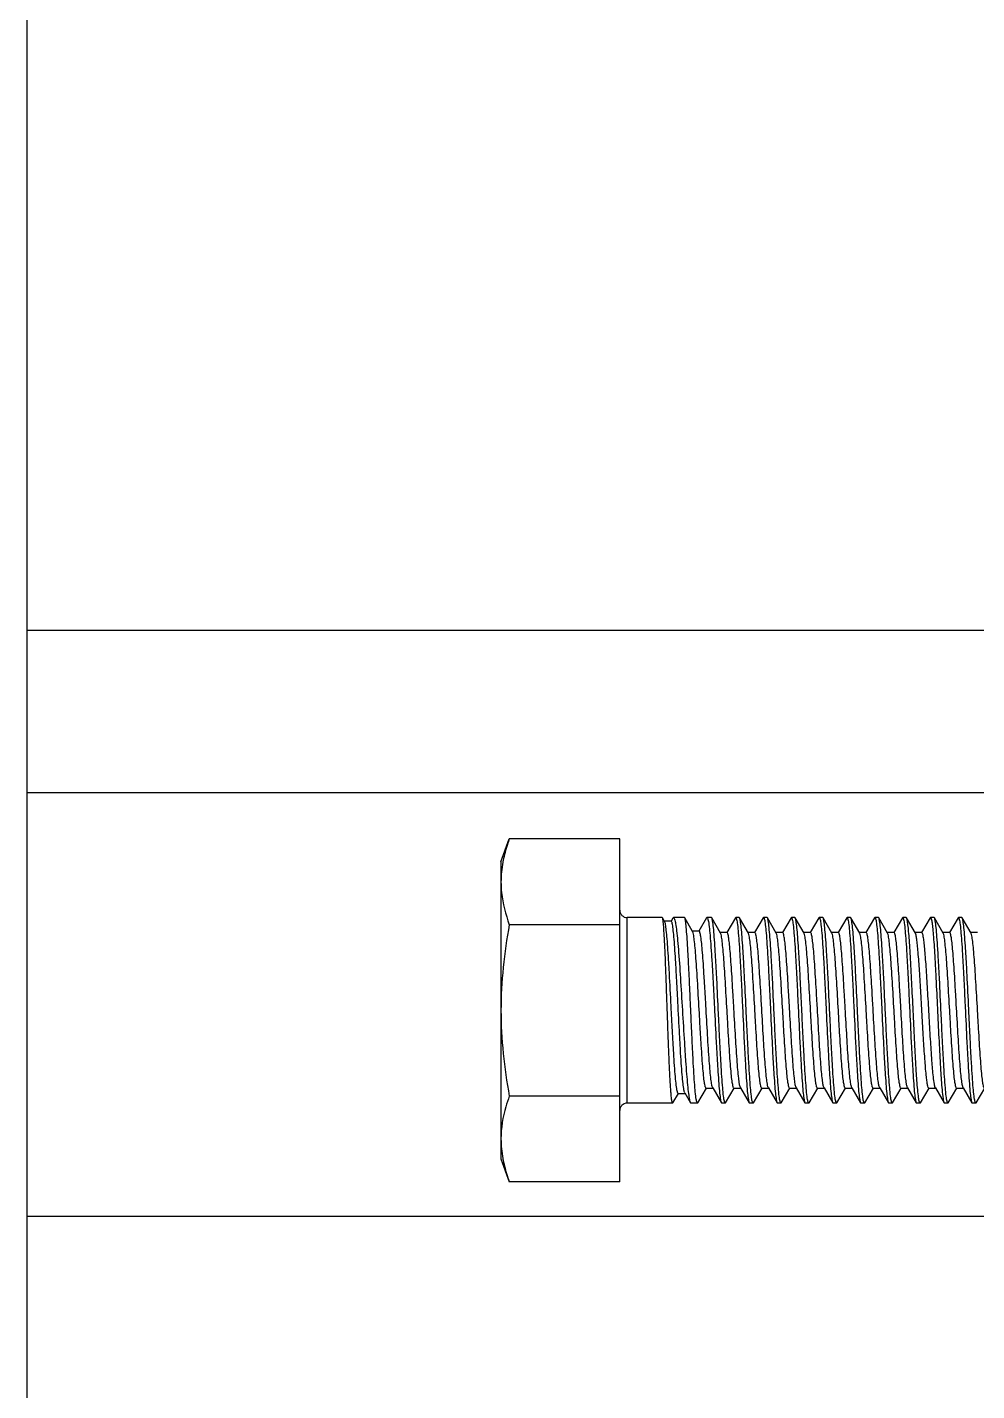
# Model space of a CAD drawing. Header units: millimetres. Extents: x -633009578 to 5705885, y -633235091 to 2571734.
# Drawn here: x 2452258 to 2452761, y 1996792 to 1997514 of the extents above; entities that cross this region are included whole.
import ezdxf

# ---------------------------------------------------------------- set-up
doc = ezdxf.new("R2010")
doc.units = ezdxf.units.MM
doc.header["$LTSCALE"] = 1000
doc.header["$MEASUREMENT"] = 0
doc.layers.get('0').update_dxf_attribs({"color": 9})
doc.layers.add('E-WIRE-系统', color=3, linetype='Continuous')

# ---------------------------------------------------------------- blocks, each defined once
blk = doc.blocks.new('G$CF4FACE3C')
at = {"layer": 'E-WIRE-系统'}
for p, q in [((-11634.36, -639.67), (-11634.36, 1593.9)), ((-11634.36, 651.94), (-10842.54, 651.94)), ((-11634.36, 574.15), (-11162.37, 574.15)), ((-11407.44, 540.83), (-11403.44, 551.83)), ((-11350.55, 551.83), (-11403.44, 551.83)), ((-11350.55, 387.6), (-11350.55, 551.83)), ((-11407.44, 540.83), (-11407.44, 398.6)), ((-11350.55, 510.77), (-11403.44, 510.77)), ((-11330.15, 514.16), (-11346.99, 514.16)), ((-11330.15, 514.16), (-11346.99, 514.16)), ((-11346.99, 425.27), (-11346.99, 514.16)), ((-11330.07, 514.09), (-11330.15, 514.16)), ((-11329.03, 512.3), (-11330.07, 514.09)), ((-11325.88, 512.45), (-11329.12, 512.45)), ((-11325.13, 513.9), (-11325.94, 512.49)), ((-11325.13, 513.9), (-11324.82, 514.16)), ((-11319.57, 514.16), (-11324.82, 514.16)), ((-11319.57, 514.16), (-11324.82, 514.16)), ((-11319.43, 514.04), (-11319.57, 514.16)), ((-11315.64, 507.52), (-11319.43, 514.04)), ((-11308.97, 513.98), (-11312.61, 507.7)), ((-11308.97, 513.98), (-11308.75, 514.16)), ((-11306.66, 514.16), (-11308.75, 514.16)), ((-11306.66, 514.16), (-11308.75, 514.16)), ((-11308.75, 514.16), (-11308.73, 514.16)), ((-11306.48, 514.01), (-11306.66, 514.16)), ((-11302.28, 506.78), (-11306.48, 514.01)), ((-11295.17, 514.01), (-11299.26, 506.96)), ((-11295.17, 514.01), (-11294.99, 514.16)), ((-11293.32, 514.16), (-11294.99, 514.16)), ((-11293.32, 514.16), (-11294.99, 514.16)), ((-11294.99, 514.16), (-11294.97, 514.16)), ((-11293.15, 514.01), (-11293.32, 514.16)), ((-11288.94, 506.78), (-11293.15, 514.01)), ((-11281.84, 514.01), (-11285.92, 506.96)), ((-11281.84, 514.01), (-11281.66, 514.16)), ((-11279.99, 514.16), (-11281.66, 514.16)), ((-11279.99, 514.16), (-11281.66, 514.16)), ((-11281.66, 514.16), (-11281.64, 514.16)), ((-11279.82, 514.01), (-11279.99, 514.16)), ((-11275.61, 506.78), (-11279.82, 514.01)), ((-11268.5, 514.01), (-11272.59, 506.96)), ((-11268.5, 514.01), (-11268.33, 514.16)), ((-11266.66, 514.16), (-11268.33, 514.16)), ((-11266.66, 514.16), (-11268.33, 514.16)), ((-11268.33, 514.16), (-11268.3, 514.16)), ((-11266.48, 514.01), (-11266.66, 514.16)), ((-11262.28, 506.78), (-11266.48, 514.01)), ((-11255.17, 514.01), (-11259.25, 506.96)), ((-11255.17, 514.01), (-11254.99, 514.16)), ((-11253.32, 514.16), (-11254.99, 514.16)), ((-11253.32, 514.16), (-11254.99, 514.16)), ((-11254.99, 514.16), (-11254.97, 514.16)), ((-11253.15, 514.01), (-11253.32, 514.16)), ((-11248.94, 506.78), (-11253.15, 514.01)), ((-11241.84, 514.01), (-11245.92, 506.96)), ((-11241.84, 514.01), (-11241.66, 514.16)), ((-11239.99, 514.16), (-11241.66, 514.16)), ((-11239.99, 514.16), (-11241.66, 514.16)), ((-11241.66, 514.16), (-11241.64, 514.16)), ((-11239.82, 514.01), (-11239.99, 514.16)), ((-11235.61, 506.78), (-11239.82, 514.01)), ((-11228.5, 514.01), (-11232.59, 506.96)), ((-11228.5, 514.01), (-11228.33, 514.16)), ((-11226.66, 514.16), (-11228.33, 514.16)), ((-11226.66, 514.16), (-11228.33, 514.16)), ((-11228.33, 514.16), (-11228.3, 514.16)), ((-11226.48, 514.01), (-11226.66, 514.16)), ((-11222.28, 506.78), (-11226.48, 514.01)), ((-11215.17, 514.01), (-11219.25, 506.96)), ((-11215.17, 514.01), (-11214.99, 514.16)), ((-11213.32, 514.16), (-11214.99, 514.16)), ((-11213.32, 514.16), (-11214.99, 514.16)), ((-11214.99, 514.16), (-11214.97, 514.16)), ((-11213.15, 514.01), (-11213.32, 514.16)), ((-11208.94, 506.78), (-11213.15, 514.01)), ((-11201.83, 514.01), (-11205.92, 506.96)), ((-11201.83, 514.01), (-11201.66, 514.16)), ((-11199.99, 514.16), (-11201.66, 514.16)), ((-11199.99, 514.16), (-11201.66, 514.16)), ((-11201.66, 514.16), (-11201.63, 514.16)), ((-11199.81, 514.01), (-11199.99, 514.16)), ((-11195.61, 506.78), (-11199.81, 514.01)), ((-11188.5, 514.01), (-11192.59, 506.96)), ((-11188.5, 514.01), (-11188.33, 514.16)), ((-11186.66, 514.16), (-11188.33, 514.16)), ((-11186.66, 514.16), (-11188.33, 514.16)), ((-11188.33, 514.16), (-11188.3, 514.16)), ((-11186.48, 514.01), (-11186.66, 514.16)), ((-11182.27, 506.78), (-11186.48, 514.01)), ((-11312.51, 507.7), (-11315.74, 507.7)), ((-11299.15, 506.96), (-11302.38, 506.96)), ((-11285.82, 506.96), (-11289.05, 506.96)), ((-11272.48, 506.96), (-11275.71, 506.96)), ((-11259.15, 506.96), (-11262.38, 506.96)), ((-11245.82, 506.96), (-11249.05, 506.96)), ((-11232.48, 506.96), (-11235.71, 506.96)), ((-11219.15, 506.96), (-11222.38, 506.96)), ((-11205.82, 506.96), (-11209.05, 506.96)), ((-11192.48, 506.96), (-11195.71, 506.96)), ((-11179.15, 506.96), (-11182.38, 506.96)), ((-11313.14, 425.42), (-11309.05, 432.45)), ((-11309.16, 432.45), (-11305.93, 432.45)), ((-11306.03, 432.63), (-11301.86, 425.43)), ((-11299.82, 425.42), (-11295.71, 432.47)), ((-11295.82, 432.47), (-11292.59, 432.47)), ((-11292.69, 432.65), (-11292.77, 432.82)), ((-11292.69, 432.65), (-11288.5, 425.42)), ((-11286.48, 425.42), (-11282.38, 432.47)), ((-11282.48, 432.47), (-11279.26, 432.47)), ((-11279.36, 432.65), (-11279.44, 432.83)), ((-11279.36, 432.65), (-11275.17, 425.42)), ((-11273.15, 425.42), (-11269.05, 432.47)), ((-11269.15, 432.47), (-11265.92, 432.47)), ((-11266.03, 432.65), (-11266.11, 432.84)), ((-11266.03, 432.65), (-11261.84, 425.42)), ((-11259.82, 425.42), (-11255.71, 432.47)), ((-11255.82, 432.47), (-11252.59, 432.47)), ((-11252.69, 432.65), (-11252.78, 432.85)), ((-11252.69, 432.65), (-11248.5, 425.42)), ((-11246.48, 425.42), (-11242.38, 432.47)), ((-11242.48, 432.47), (-11239.25, 432.47)), ((-11239.36, 432.65), (-11239.45, 432.85)), ((-11239.36, 432.65), (-11235.17, 425.42)), ((-11233.15, 425.42), (-11229.05, 432.47)), ((-11229.15, 432.47), (-11225.92, 432.47)), ((-11226.03, 432.65), (-11226.13, 432.86)), ((-11226.03, 432.65), (-11221.83, 425.42)), ((-11219.82, 425.42), (-11215.71, 432.47)), ((-11215.82, 432.47), (-11212.59, 432.47)), ((-11212.69, 432.65), (-11212.8, 432.87)), ((-11212.69, 432.65), (-11208.5, 425.42)), ((-11206.48, 425.42), (-11202.38, 432.47)), ((-11202.48, 432.47), (-11199.25, 432.47)), ((-11199.36, 432.65), (-11195.17, 425.42)), ((-11193.15, 425.42), (-11189.05, 432.47)), ((-11189.15, 432.47), (-11185.92, 432.47)), ((-11186.02, 432.65), (-11186.14, 432.89)), ((-11186.02, 432.65), (-11181.83, 425.42)), ((-11179.81, 425.42), (-11175.71, 432.47)), ((-11350.55, 428.66), (-11403.44, 428.66)), ((-11325.21, 425.27), (-11346.99, 425.27)), ((-11325.21, 425.27), (-11346.99, 425.27)), ((-11325.21, 425.27), (-11325.22, 425.27)), ((-11325.09, 425.37), (-11325.21, 425.27)), ((-11325.09, 425.37), (-11322.45, 429.92)), ((-11322.53, 429.96), (-11319.29, 429.96)), ((-11319.39, 430.13), (-11316.7, 425.49)), ((-11316.7, 425.49), (-11316.44, 425.27)), ((-11313.31, 425.27), (-11316.44, 425.27)), ((-11313.31, 425.27), (-11316.44, 425.27)), ((-11313.31, 425.27), (-11313.34, 425.27)), ((-11313.14, 425.42), (-11313.31, 425.27)), ((-11301.86, 425.43), (-11301.67, 425.27)), ((-11299.99, 425.27), (-11301.67, 425.27)), ((-11299.99, 425.27), (-11301.67, 425.27)), ((-11299.99, 425.27), (-11300.02, 425.27)), ((-11299.82, 425.42), (-11299.99, 425.27)), ((-11288.5, 425.42), (-11288.33, 425.27)), ((-11286.66, 425.27), (-11288.33, 425.27)), ((-11286.66, 425.27), (-11288.33, 425.27)), ((-11286.66, 425.27), (-11286.68, 425.27)), ((-11286.48, 425.42), (-11286.66, 425.27)), ((-11275.17, 425.42), (-11274.99, 425.27)), ((-11273.32, 425.27), (-11274.99, 425.27)), ((-11273.32, 425.27), (-11274.99, 425.27)), ((-11273.32, 425.27), (-11273.35, 425.27)), ((-11273.15, 425.42), (-11273.32, 425.27)), ((-11261.84, 425.42), (-11261.66, 425.27)), ((-11259.99, 425.27), (-11261.66, 425.27)), ((-11259.99, 425.27), (-11261.66, 425.27)), ((-11259.82, 425.42), (-11259.87, 425.34)), ((-11248.5, 425.42), (-11248.33, 425.27)), ((-11246.66, 425.27), (-11248.33, 425.27)), ((-11246.66, 425.27), (-11248.33, 425.27)), ((-11246.66, 425.27), (-11246.68, 425.27)), ((-11246.48, 425.42), (-11246.66, 425.27)), ((-11235.17, 425.42), (-11234.99, 425.27)), ((-11233.32, 425.27), (-11234.99, 425.27)), ((-11233.32, 425.27), (-11234.99, 425.27)), ((-11233.32, 425.27), (-11233.35, 425.27)), ((-11233.15, 425.42), (-11233.32, 425.27)), ((-11221.83, 425.42), (-11221.66, 425.27)), ((-11219.99, 425.27), (-11221.66, 425.27)), ((-11219.99, 425.27), (-11221.66, 425.27)), ((-11219.99, 425.27), (-11220.01, 425.27)), ((-11219.82, 425.42), (-11219.99, 425.27)), ((-11208.5, 425.42), (-11208.33, 425.27)), ((-11206.66, 425.27), (-11208.33, 425.27)), ((-11206.66, 425.27), (-11208.33, 425.27)), ((-11206.48, 425.42), (-11206.66, 425.27)), ((-11195.17, 425.42), (-11194.99, 425.27)), ((-11193.32, 425.27), (-11194.99, 425.27)), ((-11193.32, 425.27), (-11194.99, 425.27)), ((-11193.32, 425.27), (-11193.35, 425.27)), ((-11193.15, 425.42), (-11193.32, 425.27)), ((-11181.83, 425.42), (-11181.66, 425.27)), ((-11179.99, 425.27), (-11181.66, 425.27)), ((-11179.99, 425.27), (-11181.66, 425.27)), ((-11179.99, 425.27), (-11180.01, 425.27)), ((-11179.81, 425.42), (-11179.99, 425.27)), ((-11407.44, 398.6), (-11403.44, 387.6)), ((-11350.55, 387.6), (-11403.44, 387.6)), ((-11634.36, 371.11), (-11149.27, 371.11))]:
    blk.add_line(p, q, dxfattribs=at)
for centre, radius, start, end in [((-11350.06, 530.19), 57.46, 168.6965, 169.47247), ((-11346.99, 517.72), 3.56, 180, 270), ((-11346.99, 421.72), 3.56, 90, 180), ((-11350.06, 409.24), 57.46, 190.52748, 191.3069)]:
    blk.add_arc(centre, radius, start, end, dxfattribs=at)
for points, knots in [([(-11403.44, 551.83), (-11403.75, 550.97), (-11404.93, 547.57), (-11405.88, 544.09), (-11406.41, 541.45)], [0, 0, 0, 0, 0.253106, 1, 1, 1, 1]), ([(-11407.44, 531.3), (-11407.44, 529.58), (-11407.07, 522.58), (-11405.24, 515.73), (-11403.44, 510.77)], [0, 0, 0, 0, 0.246324, 1, 1, 1, 1]), ([(-11325.22, 425.27), (-11325.32, 425.3), (-11325.43, 425.68), (-11325.58, 426.29), (-11325.73, 427.38), (-11325.89, 428.81), (-11326.04, 430.64), (-11326.26, 433.77), (-11326.53, 438.48), (-11326.83, 444.94), (-11327.14, 452.32), (-11327.44, 460.34), (-11327.74, 468.7), (-11328.03, 477.1), (-11328.33, 485.23), (-11328.62, 492.79), (-11328.9, 499.5), (-11329.18, 505.12), (-11329.46, 509.42), (-11329.68, 512.13), (-11329.9, 513.51), (-11329.99, 513.96), (-11330.07, 514.09)], [0, 0, 0, 0, 0.003341, 0.010939, 0.022966, 0.039355, 0.059974, 0.084639, 0.145183, 0.218785, 0.302749, 0.393988, 0.489144, 0.584725, 0.67722, 0.763222, 0.839568, 0.903457, 0.952554, 0.985078, 0.99476, 1, 1, 1, 1]), ([(-11322.53, 429.96), (-11322.62, 429.96), (-11322.82, 430.27), (-11322.98, 430.83), (-11323.19, 431.81), (-11323.48, 433.8), (-11323.84, 437.15), (-11324.23, 442.07), (-11324.63, 448.05), (-11325.03, 454.88), (-11325.43, 462.29), (-11325.97, 472.53), (-11326.48, 482.63), (-11327.02, 492.21), (-11327.41, 498.41), (-11327.8, 503.62), (-11328.15, 507.7), (-11328.56, 510.43), (-11328.79, 511.88), (-11329.03, 512.3)], [0, 0, 0, 0, 0.003453, 0.010902, 0.022763, 0.039014, 0.084102, 0.144511, 0.217944, 0.301623, 0.392412, 0.486951, 0.673489, 0.7588, 0.83473, 0.898664, 0.948459, 0.982524, 1, 1, 1, 1]), ([(-11319.39, 430.13), (-11319.65, 430.57), (-11319.88, 432.11), (-11320.31, 435.01), (-11320.68, 439.3), (-11321.09, 444.73), (-11321.48, 451.14), (-11322.03, 460.9), (-11322.55, 471.07), (-11323.08, 481.29), (-11323.48, 488.57), (-11323.87, 495.21), (-11324.26, 500.97), (-11324.64, 505.67), (-11324.98, 508.84), (-11325.25, 510.71), (-11325.45, 511.64), (-11325.6, 512.16), (-11325.79, 512.45), (-11325.88, 512.45)], [0, 0, 0, 0, 0.018666, 0.054844, 0.107331, 0.174142, 0.252739, 0.34016, 0.528282, 0.622102, 0.711243, 0.792554, 0.863208, 0.920799, 0.96343, 0.978707, 0.989821, 0.996781, 1, 1, 1, 1]), ([(-11324.82, 514.16), (-11324.78, 514.16), (-11324.48, 514.02), (-11324.4, 513.67), (-11324.31, 513.41)], [0, 0, 0, 0, 0.145776, 1, 1, 1, 1]), ([(-11324.31, 513.41), (-11324.07, 512.72), (-11323.72, 510.85), (-11323.25, 507.42), (-11322.79, 502.79), (-11322.11, 494.68), (-11321.33, 482.92), (-11320.43, 467.92), (-11319.67, 455.23), (-11319.04, 445.69), (-11318.58, 439.52), (-11318.13, 434.32), (-11317.7, 430.23), (-11317.25, 427.43), (-11316.96, 425.94), (-11316.7, 425.49)], [0, 0, 0, 0, 0.024851, 0.064429, 0.117626, 0.182805, 0.340627, 0.518099, 0.6929, 0.772338, 0.843044, 0.902787, 0.949703, 0.982372, 1, 1, 1, 1]), ([(-11313.34, 425.27), (-11313.44, 425.3), (-11313.6, 425.66), (-11313.77, 426.29), (-11313.96, 427.36), (-11314.24, 429.5), (-11314.57, 433.1), (-11314.95, 438.36), (-11315.32, 444.77), (-11315.7, 452.08), (-11316.08, 460.04), (-11316.45, 468.35), (-11316.83, 476.71), (-11317.2, 484.81), (-11317.56, 492.36), (-11317.92, 499.1), (-11318.29, 504.75), (-11318.61, 509.16), (-11319, 512.08), (-11319.18, 513.62), (-11319.43, 514.04)], [0, 0, 0, 0, 0.003595, 0.011264, 0.023265, 0.039554, 0.084464, 0.144449, 0.21736, 0.300564, 0.391048, 0.485525, 0.580564, 0.672718, 0.758642, 0.835218, 0.899669, 0.949676, 0.983465, 1, 1, 1, 1]), ([(-11308.73, 514.16), (-11308.62, 514.14), (-11308.43, 513.78), (-11308.24, 513.15), (-11308.02, 512.09), (-11307.71, 509.96), (-11307.33, 506.39), (-11306.91, 501.16), (-11306.49, 494.78), (-11306.07, 487.51), (-11305.64, 479.59), (-11305.08, 468.59), (-11304.54, 457.7), (-11303.96, 447.34), (-11303.56, 440.59), (-11303.14, 434.91), (-11302.78, 430.45), (-11302.34, 427.46), (-11302.12, 425.88), (-11301.86, 425.43)], [0, 0, 0, 0, 0.003757, 0.011459, 0.023431, 0.039645, 0.084295, 0.143914, 0.216389, 0.299127, 0.389148, 0.483213, 0.6699, 0.755792, 0.832518, 0.897325, 0.947898, 0.982465, 1, 1, 1, 1]), ([(-11300.02, 425.27), (-11300.12, 425.3), (-11300.29, 425.66), (-11300.46, 426.28), (-11300.65, 427.35), (-11300.94, 429.48), (-11301.28, 433.06), (-11301.67, 438.29), (-11302.06, 444.67), (-11302.46, 451.95), (-11302.85, 459.88), (-11303.38, 470.89), (-11303.9, 481.78), (-11304.44, 492.14), (-11304.83, 498.89), (-11305.23, 504.57), (-11305.58, 509.02), (-11306.01, 511.99), (-11306.22, 513.57), (-11306.48, 514.01)], [0, 0, 0, 0, 0.003606, 0.011247, 0.023193, 0.039402, 0.084085, 0.143775, 0.216346, 0.299193, 0.389328, 0.483499, 0.670339, 0.756262, 0.83298, 0.897737, 0.948216, 0.982646, 1, 1, 1, 1]), ([(-11294.97, 514.16), (-11294.87, 514.13), (-11294.7, 513.77), (-11294.53, 513.15), (-11294.33, 512.08), (-11294.04, 509.95), (-11293.7, 506.38), (-11293.31, 501.14), (-11292.92, 494.76), (-11292.53, 487.48), (-11292.13, 479.55), (-11291.6, 468.55), (-11291.09, 457.66), (-11290.55, 447.29), (-11290.16, 440.55), (-11289.75, 434.87), (-11289.4, 430.42), (-11288.98, 427.44), (-11288.76, 425.87), (-11288.5, 425.42)], [0, 0, 0, 0, 0.003609, 0.011254, 0.023202, 0.039414, 0.084098, 0.143785, 0.216347, 0.299182, 0.389307, 0.483468, 0.670283, 0.756201, 0.832921, 0.897684, 0.948173, 0.982621, 1, 1, 1, 1]), ([(-11286.68, 425.27), (-11286.79, 425.3), (-11286.95, 425.66), (-11287.12, 426.28), (-11287.32, 427.35), (-11287.61, 429.48), (-11287.95, 433.06), (-11288.34, 438.29), (-11288.73, 444.67), (-11289.12, 451.96), (-11289.52, 459.88), (-11290.05, 470.89), (-11290.56, 481.78), (-11291.11, 492.14), (-11291.5, 498.89), (-11291.9, 504.57), (-11292.25, 509.02), (-11292.67, 511.99), (-11292.89, 513.57), (-11293.15, 514.01)], [0, 0, 0, 0, 0.003606, 0.011248, 0.023196, 0.039406, 0.08409, 0.14378, 0.216353, 0.299202, 0.389339, 0.483509, 0.670349, 0.756274, 0.832992, 0.897745, 0.94822, 0.982647, 1, 1, 1, 1]), ([(-11281.64, 514.16), (-11281.53, 514.13), (-11281.37, 513.77), (-11281.19, 513.15), (-11281, 512.08), (-11280.71, 509.95), (-11280.37, 506.38), (-11279.98, 501.14), (-11279.59, 494.76), (-11279.19, 487.48), (-11278.8, 479.56), (-11278.27, 468.55), (-11277.76, 457.66), (-11277.21, 447.29), (-11276.82, 440.55), (-11276.42, 434.87), (-11276.07, 430.42), (-11275.65, 427.44), (-11275.43, 425.87), (-11275.17, 425.42)], [0, 0, 0, 0, 0.00361, 0.011255, 0.023203, 0.039413, 0.084095, 0.143779, 0.21634, 0.299177, 0.389304, 0.483466, 0.67028, 0.7562, 0.832922, 0.897683, 0.948172, 0.982621, 1, 1, 1, 1]), ([(-11273.35, 425.27), (-11273.45, 425.3), (-11273.62, 425.66), (-11273.79, 426.28), (-11273.99, 427.35), (-11274.28, 429.48), (-11274.62, 433.06), (-11275, 438.3), (-11275.4, 444.67), (-11275.79, 451.96), (-11276.19, 459.88), (-11276.71, 470.89), (-11277.23, 481.78), (-11277.77, 492.14), (-11278.16, 498.89), (-11278.56, 504.57), (-11278.92, 509.02), (-11279.34, 511.99), (-11279.56, 513.57), (-11279.82, 514.01)], [0, 0, 0, 0, 0.003608, 0.011252, 0.023201, 0.039413, 0.084102, 0.143795, 0.216368, 0.299214, 0.389348, 0.483518, 0.670348, 0.756266, 0.832983, 0.897738, 0.948215, 0.982646, 1, 1, 1, 1]), ([(-11268.3, 514.16), (-11268.2, 514.13), (-11268.03, 513.77), (-11267.86, 513.15), (-11267.67, 512.08), (-11267.38, 509.95), (-11267.04, 506.37), (-11266.65, 501.14), (-11266.26, 494.76), (-11265.86, 487.48), (-11265.46, 479.55), (-11264.94, 468.54), (-11264.42, 457.66), (-11263.88, 447.29), (-11263.49, 440.55), (-11263.09, 434.87), (-11262.74, 430.42), (-11262.31, 427.44), (-11262.09, 425.87), (-11261.84, 425.42)], [0, 0, 0, 0, 0.003613, 0.011263, 0.023216, 0.039432, 0.084123, 0.143814, 0.216379, 0.299214, 0.389334, 0.48349, 0.670297, 0.756209, 0.832924, 0.897683, 0.948172, 0.982621, 1, 1, 1, 1]), ([(-11259.99, 425.27), (-11260.09, 425.27), (-11260.28, 425.61), (-11260.43, 426.18), (-11260.63, 427.22), (-11260.92, 429.3), (-11261.26, 432.84), (-11261.65, 438.03), (-11262.05, 444.39), (-11262.44, 451.67), (-11262.84, 459.61), (-11263.24, 467.91), (-11263.64, 476.28), (-11264.03, 484.41), (-11264.43, 492.01), (-11264.82, 498.79), (-11265.23, 504.51), (-11265.58, 508.99), (-11266, 511.98), (-11266.22, 513.56), (-11266.48, 514.01)], [0, 0, 0, 0, 0.00322, 0.0104, 0.021911, 0.037724, 0.081755, 0.140992, 0.213311, 0.2961, 0.386351, 0.480779, 0.575948, 0.668406, 0.754791, 0.831959, 0.897113, 0.947909, 0.982553, 1, 1, 1, 1]), ([(-11254.97, 514.16), (-11254.86, 514.13), (-11254.7, 513.77), (-11254.53, 513.15), (-11254.33, 512.08), (-11254.04, 509.95), (-11253.7, 506.37), (-11253.31, 501.14), (-11252.92, 494.76), (-11252.53, 487.48), (-11252.13, 479.55), (-11251.6, 468.54), (-11251.09, 457.66), (-11250.54, 447.29), (-11250.15, 440.55), (-11249.75, 434.87), (-11249.4, 430.42), (-11248.98, 427.44), (-11248.76, 425.87), (-11248.5, 425.42)], [0, 0, 0, 0, 0.003611, 0.011258, 0.023208, 0.03942, 0.084105, 0.14379, 0.216353, 0.299191, 0.389315, 0.483472, 0.67029, 0.756211, 0.83293, 0.897689, 0.948176, 0.982622, 1, 1, 1, 1]), ([(-11246.68, 425.27), (-11246.78, 425.3), (-11246.95, 425.66), (-11247.12, 426.28), (-11247.32, 427.35), (-11247.61, 429.48), (-11247.95, 433.06), (-11248.34, 438.29), (-11248.73, 444.67), (-11249.12, 451.95), (-11249.52, 459.88), (-11250.05, 470.89), (-11250.56, 481.78), (-11251.11, 492.14), (-11251.5, 498.89), (-11251.9, 504.57), (-11252.25, 509.02), (-11252.67, 511.99), (-11252.89, 513.57), (-11253.15, 514.01)], [0, 0, 0, 0, 0.003604, 0.011244, 0.023189, 0.039398, 0.084082, 0.143773, 0.216343, 0.29919, 0.389329, 0.483504, 0.67034, 0.756264, 0.832985, 0.897741, 0.948217, 0.982646, 1, 1, 1, 1]), ([(-11241.64, 514.16), (-11241.53, 514.13), (-11241.37, 513.77), (-11241.19, 513.15), (-11241, 512.08), (-11240.71, 509.95), (-11240.37, 506.37), (-11239.98, 501.14), (-11239.59, 494.76), (-11239.19, 487.48), (-11238.8, 479.55), (-11238.27, 468.55), (-11237.75, 457.66), (-11237.21, 447.3), (-11236.82, 440.55), (-11236.42, 434.87), (-11236.07, 430.42), (-11235.64, 427.44), (-11235.43, 425.87), (-11235.17, 425.42)], [0, 0, 0, 0, 0.003611, 0.011257, 0.023207, 0.039418, 0.084101, 0.143787, 0.21635, 0.299186, 0.389306, 0.483464, 0.670281, 0.756199, 0.832917, 0.89768, 0.948171, 0.982621, 1, 1, 1, 1]), ([(-11233.35, 425.27), (-11233.45, 425.3), (-11233.62, 425.66), (-11233.79, 426.28), (-11233.98, 427.35), (-11234.27, 429.48), (-11234.61, 433.06), (-11235, 438.29), (-11235.39, 444.67), (-11235.79, 451.95), (-11236.19, 459.88), (-11236.71, 470.89), (-11237.23, 481.78), (-11237.77, 492.14), (-11238.16, 498.89), (-11238.56, 504.57), (-11238.92, 509.02), (-11239.34, 511.99), (-11239.56, 513.57), (-11239.82, 514.01)], [0, 0, 0, 0, 0.003605, 0.011246, 0.023191, 0.0394, 0.084084, 0.143776, 0.216347, 0.299194, 0.38933, 0.483503, 0.670342, 0.756264, 0.832983, 0.89774, 0.948218, 0.982647, 1, 1, 1, 1]), ([(-11228.3, 514.16), (-11228.2, 514.13), (-11228.03, 513.77), (-11227.86, 513.15), (-11227.66, 512.08), (-11227.38, 509.95), (-11227.03, 506.37), (-11226.65, 501.14), (-11226.25, 494.76), (-11225.86, 487.48), (-11225.46, 479.55), (-11224.94, 468.55), (-11224.42, 457.66), (-11223.88, 447.29), (-11223.49, 440.55), (-11223.09, 434.87), (-11222.73, 430.42), (-11222.31, 427.44), (-11222.09, 425.87), (-11221.83, 425.42)], [0, 0, 0, 0, 0.00361, 0.011256, 0.023205, 0.039417, 0.084101, 0.143788, 0.216352, 0.299186, 0.389308, 0.483468, 0.670285, 0.756201, 0.83292, 0.897682, 0.948173, 0.982622, 1, 1, 1, 1]), ([(-11220.01, 425.27), (-11220.12, 425.3), (-11220.28, 425.66), (-11220.46, 426.28), (-11220.65, 427.35), (-11220.94, 429.48), (-11221.28, 433.06), (-11221.67, 438.29), (-11222.06, 444.67), (-11222.46, 451.95), (-11222.85, 459.88), (-11223.38, 470.89), (-11223.89, 481.78), (-11224.44, 492.14), (-11224.83, 498.89), (-11225.23, 504.57), (-11225.58, 509.02), (-11226.01, 511.99), (-11226.22, 513.57), (-11226.48, 514.01)], [0, 0, 0, 0, 0.003606, 0.011247, 0.023193, 0.039402, 0.084085, 0.143775, 0.216347, 0.299194, 0.389328, 0.483499, 0.670339, 0.756262, 0.83298, 0.897737, 0.948216, 0.982646, 1, 1, 1, 1]), ([(-11214.97, 514.16), (-11214.86, 514.13), (-11214.7, 513.77), (-11214.53, 513.15), (-11214.33, 512.08), (-11214.04, 509.95), (-11213.7, 506.38), (-11213.31, 501.14), (-11212.92, 494.76), (-11212.53, 487.48), (-11212.13, 479.55), (-11211.6, 468.55), (-11211.09, 457.66), (-11210.54, 447.29), (-11210.15, 440.55), (-11209.75, 434.87), (-11209.4, 430.42), (-11208.98, 427.44), (-11208.76, 425.87), (-11208.5, 425.42)], [0, 0, 0, 0, 0.003609, 0.011254, 0.023202, 0.039413, 0.084098, 0.143785, 0.216347, 0.299181, 0.389307, 0.483468, 0.670283, 0.7562, 0.832921, 0.897683, 0.948173, 0.982621, 1, 1, 1, 1]), ([(-11207.8, 431.63), (-11208.08, 434.61), (-11208.56, 441.54), (-11209.18, 452.98), (-11209.82, 466.06), (-11210.45, 479.5), (-11211, 490.33), (-11211.46, 498.17), (-11211.78, 503.1), (-11212.11, 507.19), (-11212.41, 510.38), (-11212.75, 512.54), (-11212.95, 513.67), (-11213.15, 514.01)], [0, 0, 0, 0, 0.108797, 0.252163, 0.416078, 0.584483, 0.740878, 0.809691, 0.869935, 0.920138, 0.959081, 0.985857, 1, 1, 1, 1]), ([(-11201.63, 514.16), (-11201.55, 514.14), (-11201.41, 513.89), (-11201.16, 513.09), (-11200.88, 511.32), (-11200.56, 508.46), (-11200.23, 504.56), (-11199.89, 499.76), (-11199.56, 494.17), (-11199.22, 487.95), (-11198.76, 478.86), (-11198.21, 467.2), (-11197.56, 453.71), (-11196.91, 441.88), (-11196.43, 434.71), (-11196.14, 431.63)], [0, 0, 0, 0, 0.003066, 0.009179, 0.031386, 0.066684, 0.114239, 0.172843, 0.240983, 0.316896, 0.398604, 0.570787, 0.739704, 0.887881, 1, 1, 1, 1]), ([(-11193.35, 425.27), (-11193.45, 425.3), (-11193.62, 425.66), (-11193.79, 426.28), (-11193.98, 427.35), (-11194.27, 429.48), (-11194.61, 433.06), (-11195, 438.3), (-11195.39, 444.67), (-11195.79, 451.96), (-11196.19, 459.88), (-11196.71, 470.89), (-11197.23, 481.78), (-11197.77, 492.14), (-11198.16, 498.89), (-11198.56, 504.57), (-11198.91, 509.02), (-11199.34, 511.99), (-11199.56, 513.57), (-11199.81, 514.01)], [0, 0, 0, 0, 0.003608, 0.011253, 0.023202, 0.039415, 0.084106, 0.143801, 0.216374, 0.299221, 0.389354, 0.483524, 0.670354, 0.756271, 0.832987, 0.89774, 0.948216, 0.982646, 1, 1, 1, 1]), ([(-11188.3, 514.16), (-11188.2, 514.13), (-11188.03, 513.77), (-11187.86, 513.15), (-11187.66, 512.08), (-11187.37, 509.95), (-11187.03, 506.37), (-11186.65, 501.14), (-11186.25, 494.76), (-11185.86, 487.48), (-11185.46, 479.55), (-11184.93, 468.54), (-11184.42, 457.66), (-11183.88, 447.29), (-11183.49, 440.55), (-11183.09, 434.87), (-11182.73, 430.42), (-11182.31, 427.44), (-11182.09, 425.87), (-11181.83, 425.42)], [0, 0, 0, 0, 0.003613, 0.011262, 0.023215, 0.039429, 0.084119, 0.143808, 0.216372, 0.299207, 0.389327, 0.483483, 0.670291, 0.756204, 0.832921, 0.897681, 0.948171, 0.982621, 1, 1, 1, 1]), ([(-11180.01, 425.27), (-11180.12, 425.3), (-11180.28, 425.66), (-11180.45, 426.28), (-11180.65, 427.35), (-11180.94, 429.48), (-11181.28, 433.06), (-11181.67, 438.29), (-11182.06, 444.67), (-11182.46, 451.95), (-11182.85, 459.88), (-11183.38, 470.89), (-11183.89, 481.78), (-11184.44, 492.14), (-11184.83, 498.89), (-11185.23, 504.57), (-11185.58, 509.02), (-11186, 511.99), (-11186.22, 513.57), (-11186.48, 514.01)], [0, 0, 0, 0, 0.003604, 0.011244, 0.023189, 0.039397, 0.084077, 0.143765, 0.216335, 0.299184, 0.389325, 0.4835, 0.670337, 0.756263, 0.832984, 0.89774, 0.948216, 0.982646, 1, 1, 1, 1]), ([(-11309.16, 432.45), (-11309.24, 432.45), (-11309.44, 432.72), (-11309.71, 433.59), (-11310.06, 435.59), (-11310.43, 438.82), (-11310.83, 443.23), (-11311.22, 448.58), (-11311.62, 454.72), (-11312.01, 461.41), (-11312.54, 470.72), (-11313.06, 479.94), (-11313.6, 488.73), (-11313.99, 494.47), (-11314.39, 499.32), (-11314.75, 503.14), (-11315.15, 505.74), (-11315.4, 507.12), (-11315.64, 507.52)], [0, 0, 0, 0, 0.003527, 0.010833, 0.038211, 0.082176, 0.141245, 0.213301, 0.295738, 0.385567, 0.479533, 0.666283, 0.752354, 0.829384, 0.894647, 0.945862, 0.981304, 1, 1, 1, 1]), ([(-11306.03, 432.63), (-11306.27, 433.04), (-11306.52, 434.45), (-11306.93, 437.08), (-11307.29, 440.96), (-11307.69, 445.86), (-11308.09, 451.65), (-11308.63, 460.48), (-11309.15, 469.71), (-11309.68, 479.02), (-11310.08, 485.68), (-11310.47, 491.77), (-11310.86, 497.07), (-11311.25, 501.42), (-11311.61, 504.61), (-11311.97, 506.58), (-11312.23, 507.44), (-11312.42, 507.7), (-11312.51, 507.7)], [0, 0, 0, 0, 0.019043, 0.055063, 0.107001, 0.173025, 0.250754, 0.337372, 0.524516, 0.618282, 0.707667, 0.789473, 0.860794, 0.919118, 0.962435, 0.989361, 0.996538, 1, 1, 1, 1]), ([(-11295.82, 432.47), (-11295.91, 432.47), (-11296.1, 432.73), (-11296.36, 433.59), (-11296.72, 435.56), (-11297.08, 438.74), (-11297.47, 443.07), (-11297.86, 448.34), (-11298.26, 454.39), (-11298.65, 461), (-11299.18, 470.21), (-11299.7, 479.34), (-11300.24, 488.05), (-11300.63, 493.76), (-11301.02, 498.59), (-11301.39, 502.4), (-11301.79, 505), (-11302.04, 506.37), (-11302.28, 506.78)], [0, 0, 0, 0, 0.003515, 0.010772, 0.037949, 0.081609, 0.140308, 0.211978, 0.294061, 0.383612, 0.477415, 0.664253, 0.750571, 0.827952, 0.893624, 0.945254, 0.981055, 1, 1, 1, 1]), ([(-11292.77, 432.82), (-11292.99, 433.32), (-11293.25, 434.82), (-11293.64, 437.62), (-11294.01, 441.56), (-11294.57, 448.63), (-11295.21, 458.97), (-11295.83, 469.95), (-11296.35, 479.04), (-11296.74, 485.53), (-11297.13, 491.46), (-11297.52, 496.62), (-11297.9, 500.85), (-11298.26, 503.95), (-11298.61, 505.87), (-11298.87, 506.71), (-11299.07, 506.96), (-11299.15, 506.96)], [0, 0, 0, 0, 0.022063, 0.06049, 0.11412, 0.18113, 0.345581, 0.531057, 0.623641, 0.711784, 0.792398, 0.862665, 0.920141, 0.962854, 0.989435, 0.996539, 1, 1, 1, 1]), ([(-11282.48, 432.47), (-11282.57, 432.47), (-11282.77, 432.73), (-11283.03, 433.59), (-11283.38, 435.56), (-11283.75, 438.74), (-11284.14, 443.07), (-11284.53, 448.34), (-11284.92, 454.39), (-11285.32, 461), (-11285.85, 470.21), (-11286.36, 479.34), (-11286.9, 488.05), (-11287.29, 493.76), (-11287.69, 498.59), (-11288.05, 502.4), (-11288.46, 505), (-11288.71, 506.37), (-11288.94, 506.78)], [0, 0, 0, 0, 0.003515, 0.010772, 0.037949, 0.081609, 0.140308, 0.211978, 0.294061, 0.383612, 0.477415, 0.664253, 0.750571, 0.827952, 0.893624, 0.945254, 0.981055, 1, 1, 1, 1]), ([(-11279.44, 432.83), (-11279.66, 433.34), (-11279.92, 434.84), (-11280.31, 437.65), (-11280.68, 441.6), (-11281.24, 448.66), (-11281.88, 459.01), (-11282.5, 469.99), (-11283.02, 479.07), (-11283.41, 485.55), (-11283.8, 491.47), (-11284.18, 496.63), (-11284.57, 500.86), (-11284.93, 503.96), (-11285.28, 505.87), (-11285.54, 506.71), (-11285.73, 506.96), (-11285.82, 506.96)], [0, 0, 0, 0, 0.022202, 0.060746, 0.114464, 0.181532, 0.346016, 0.531431, 0.623962, 0.712042, 0.792591, 0.862796, 0.920218, 0.962889, 0.989444, 0.996541, 1, 1, 1, 1]), ([(-11269.15, 432.47), (-11269.24, 432.47), (-11269.43, 432.73), (-11269.7, 433.59), (-11270.05, 435.56), (-11270.41, 438.74), (-11270.81, 443.07), (-11271.2, 448.34), (-11271.59, 454.39), (-11271.99, 461), (-11272.51, 470.21), (-11273.03, 479.34), (-11273.57, 488.05), (-11273.96, 493.76), (-11274.36, 498.59), (-11274.72, 502.4), (-11275.13, 505), (-11275.37, 506.37), (-11275.61, 506.78)], [0, 0, 0, 0, 0.003515, 0.010772, 0.037949, 0.081609, 0.140308, 0.211978, 0.294061, 0.383612, 0.477415, 0.664253, 0.750571, 0.827952, 0.893624, 0.945254, 0.981055, 1, 1, 1, 1]), ([(-11266.11, 432.84), (-11266.32, 433.35), (-11266.59, 434.86), (-11266.98, 437.68), (-11267.35, 441.63), (-11267.9, 448.7), (-11268.55, 459.05), (-11269.17, 470.02), (-11269.69, 479.1), (-11270.08, 485.57), (-11270.47, 491.49), (-11270.85, 496.64), (-11271.24, 500.86), (-11271.6, 503.96), (-11271.95, 505.87), (-11272.21, 506.71), (-11272.4, 506.96), (-11272.48, 506.96)], [0, 0, 0, 0, 0.022341, 0.061001, 0.114807, 0.181934, 0.346451, 0.531804, 0.624281, 0.7123, 0.792784, 0.862927, 0.920295, 0.962925, 0.989453, 0.996544, 1, 1, 1, 1]), ([(-11255.82, 432.47), (-11255.9, 432.47), (-11256.1, 432.73), (-11256.36, 433.59), (-11256.72, 435.56), (-11257.08, 438.74), (-11257.47, 443.07), (-11257.86, 448.34), (-11258.26, 454.4), (-11258.65, 461), (-11259.18, 470.21), (-11259.69, 479.34), (-11260.24, 488.06), (-11260.63, 493.76), (-11261.02, 498.59), (-11261.39, 502.4), (-11261.79, 505), (-11262.04, 506.37), (-11262.28, 506.78)], [0, 0, 0, 0, 0.003517, 0.010775, 0.037956, 0.081619, 0.140319, 0.211991, 0.294074, 0.383625, 0.477427, 0.664262, 0.750578, 0.827956, 0.893627, 0.945255, 0.981055, 1, 1, 1, 1]), ([(-11252.78, 432.85), (-11252.99, 433.36), (-11253.26, 434.88), (-11253.65, 437.7), (-11254.02, 441.66), (-11254.57, 448.74), (-11255.21, 459.08), (-11255.83, 470.05), (-11256.36, 479.12), (-11256.75, 485.59), (-11257.14, 491.51), (-11257.52, 496.65), (-11257.9, 500.87), (-11258.26, 503.96), (-11258.61, 505.88), (-11258.87, 506.71), (-11259.06, 506.96), (-11259.15, 506.96)], [0, 0, 0, 0, 0.02248, 0.061256, 0.11515, 0.182336, 0.346885, 0.532177, 0.624601, 0.712557, 0.792976, 0.863058, 0.920372, 0.96296, 0.989462, 0.996546, 1, 1, 1, 1]), ([(-11242.48, 432.47), (-11242.57, 432.47), (-11242.77, 432.73), (-11243.03, 433.59), (-11243.38, 435.56), (-11243.75, 438.74), (-11244.14, 443.07), (-11244.53, 448.34), (-11244.92, 454.39), (-11245.32, 461), (-11245.85, 470.21), (-11246.36, 479.34), (-11246.9, 488.05), (-11247.29, 493.76), (-11247.69, 498.59), (-11248.05, 502.4), (-11248.46, 505), (-11248.7, 506.37), (-11248.94, 506.78)], [0, 0, 0, 0, 0.003516, 0.010772, 0.037949, 0.081609, 0.140308, 0.211978, 0.294061, 0.383612, 0.477416, 0.664254, 0.750571, 0.827952, 0.893624, 0.945254, 0.981055, 1, 1, 1, 1]), ([(-11239.45, 432.85), (-11239.66, 433.38), (-11239.93, 434.9), (-11240.32, 437.73), (-11240.69, 441.7), (-11241.24, 448.77), (-11241.88, 459.12), (-11242.5, 470.09), (-11243.02, 479.15), (-11243.41, 485.61), (-11243.8, 491.52), (-11244.19, 496.66), (-11244.57, 500.88), (-11244.93, 503.97), (-11245.28, 505.88), (-11245.54, 506.71), (-11245.73, 506.96), (-11245.82, 506.96)], [0, 0, 0, 0, 0.022619, 0.06151, 0.115493, 0.182737, 0.347318, 0.53255, 0.624919, 0.712813, 0.793168, 0.863188, 0.920449, 0.962995, 0.989471, 0.996548, 1, 1, 1, 1]), ([(-11229.15, 432.47), (-11229.24, 432.47), (-11229.43, 432.73), (-11229.7, 433.59), (-11230.05, 435.56), (-11230.41, 438.74), (-11230.8, 443.07), (-11231.19, 448.34), (-11231.59, 454.39), (-11231.98, 461), (-11232.51, 470.21), (-11233.03, 479.34), (-11233.57, 488.05), (-11233.96, 493.76), (-11234.36, 498.59), (-11234.72, 502.4), (-11235.12, 505), (-11235.37, 506.37), (-11235.61, 506.78)], [0, 0, 0, 0, 0.003516, 0.010771, 0.037949, 0.081609, 0.140308, 0.211978, 0.294061, 0.383613, 0.477416, 0.664254, 0.750571, 0.827952, 0.893624, 0.945254, 0.981055, 1, 1, 1, 1]), ([(-11226.13, 432.86), (-11226.33, 433.39), (-11226.6, 434.92), (-11226.99, 437.76), (-11227.36, 441.73), (-11227.91, 448.81), (-11228.55, 459.15), (-11229.17, 470.12), (-11229.69, 479.18), (-11230.08, 485.64), (-11230.47, 491.54), (-11230.85, 496.67), (-11231.24, 500.88), (-11231.6, 503.97), (-11231.95, 505.88), (-11232.21, 506.71), (-11232.4, 506.96), (-11232.48, 506.96)], [0, 0, 0, 0, 0.022758, 0.061765, 0.115835, 0.183137, 0.34775, 0.532922, 0.625237, 0.713069, 0.79336, 0.863318, 0.920525, 0.96303, 0.98948, 0.99655, 1, 1, 1, 1]), ([(-11215.82, 432.47), (-11215.9, 432.47), (-11216.1, 432.73), (-11216.36, 433.59), (-11216.72, 435.56), (-11217.08, 438.74), (-11217.47, 443.07), (-11217.86, 448.34), (-11218.26, 454.39), (-11218.65, 461), (-11219.18, 470.21), (-11219.69, 479.34), (-11220.24, 488.05), (-11220.63, 493.76), (-11221.02, 498.59), (-11221.39, 502.4), (-11221.79, 505), (-11222.04, 506.37), (-11222.28, 506.78)], [0, 0, 0, 0, 0.003516, 0.010771, 0.037949, 0.081609, 0.140308, 0.211978, 0.294061, 0.383613, 0.477416, 0.664254, 0.750571, 0.827952, 0.893624, 0.945254, 0.981055, 1, 1, 1, 1]), ([(-11212.8, 432.87), (-11213, 433.4), (-11213.27, 434.93), (-11213.66, 437.79), (-11214.03, 441.76), (-11214.58, 448.85), (-11215.22, 459.19), (-11215.84, 470.15), (-11216.36, 479.21), (-11216.75, 485.66), (-11217.14, 491.56), (-11217.52, 496.69), (-11217.91, 500.89), (-11218.26, 503.97), (-11218.61, 505.88), (-11218.87, 506.71), (-11219.06, 506.96), (-11219.15, 506.96)], [0, 0, 0, 0, 0.022896, 0.062019, 0.116177, 0.183537, 0.348182, 0.533293, 0.625555, 0.713325, 0.793551, 0.863448, 0.920602, 0.963066, 0.989489, 0.996553, 1, 1, 1, 1]), ([(-11203.63, 437.8), (-11203.91, 440.28), (-11204.38, 446.04), (-11205, 455.55), (-11205.63, 466.44), (-11206.26, 477.64), (-11206.89, 488.08), (-11207.44, 495.82), (-11207.91, 500.88), (-11208.22, 503.6), (-11208.54, 505.48), (-11208.76, 506.47), (-11208.94, 506.78)], [0, 0, 0, 0, 0.108102, 0.250375, 0.413121, 0.580603, 0.736627, 0.866121, 0.916895, 0.956659, 0.984511, 1, 1, 1, 1]), ([(-11200.3, 437.8), (-11200.59, 440.39), (-11201.07, 446.44), (-11201.72, 456.4), (-11202.37, 467.77), (-11203.03, 479.33), (-11203.59, 488.55), (-11204.07, 495.1), (-11204.4, 499.12), (-11204.73, 502.3), (-11205.06, 504.79), (-11205.34, 506.06), (-11205.62, 506.96), (-11205.82, 506.96)], [0, 0, 0, 0, 0.112686, 0.261594, 0.431242, 0.603931, 0.761639, 0.829631, 0.887941, 0.935059, 0.969794, 0.991369, 1, 1, 1, 1]), ([(-11189.15, 432.47), (-11189.24, 432.47), (-11189.43, 432.73), (-11189.69, 433.59), (-11190.05, 435.56), (-11190.41, 438.74), (-11190.8, 443.07), (-11191.19, 448.34), (-11191.59, 454.39), (-11191.98, 461), (-11192.51, 470.21), (-11193.03, 479.34), (-11193.57, 488.05), (-11193.96, 493.76), (-11194.36, 498.59), (-11194.72, 502.4), (-11195.12, 505), (-11195.37, 506.37), (-11195.61, 506.78)], [0, 0, 0, 0, 0.003516, 0.010771, 0.037949, 0.081609, 0.140308, 0.211978, 0.294061, 0.383613, 0.477416, 0.664254, 0.750571, 0.827952, 0.893624, 0.945254, 0.981055, 1, 1, 1, 1]), ([(-11186.14, 432.89), (-11186.34, 433.43), (-11186.61, 434.97), (-11186.99, 437.84), (-11187.36, 441.83), (-11187.92, 448.92), (-11188.56, 459.26), (-11189.18, 470.22), (-11189.7, 479.26), (-11190.08, 485.7), (-11190.47, 491.59), (-11190.86, 496.71), (-11191.24, 500.9), (-11191.6, 503.98), (-11191.95, 505.88), (-11192.21, 506.71), (-11192.4, 506.96), (-11192.48, 506.96)], [0, 0, 0, 0, 0.023173, 0.062527, 0.116859, 0.184335, 0.349044, 0.534034, 0.626189, 0.713835, 0.793933, 0.863707, 0.920754, 0.963136, 0.989507, 0.996557, 1, 1, 1, 1]), ([(-11175.82, 432.47), (-11175.9, 432.47), (-11176.1, 432.73), (-11176.36, 433.59), (-11176.72, 435.56), (-11177.08, 438.74), (-11177.47, 443.07), (-11177.86, 448.34), (-11178.25, 454.39), (-11178.65, 461), (-11179.18, 470.21), (-11179.69, 479.34), (-11180.23, 488.05), (-11180.63, 493.76), (-11181.02, 498.59), (-11181.39, 502.4), (-11181.79, 505), (-11182.04, 506.37), (-11182.27, 506.78)], [0, 0, 0, 0, 0.003516, 0.010771, 0.037949, 0.081609, 0.140308, 0.211978, 0.294061, 0.383613, 0.477416, 0.664254, 0.750571, 0.827952, 0.893624, 0.945254, 0.981055, 1, 1, 1, 1]), ([(-11202.48, 432.47), (-11202.63, 432.47), (-11202.89, 433.07), (-11203.11, 433.99), (-11203.39, 435.72), (-11203.55, 437.03), (-11203.63, 437.8)], [0, 0, 0, 0, 0.0808, 0.272207, 0.580091, 1, 1, 1, 1]), ([(-11199.36, 432.65), (-11199.65, 433.16), (-11199.91, 434.95), (-11200.17, 436.65), (-11200.3, 437.8)], [0, 0, 0, 0, 0.338142, 1, 1, 1, 1]), ([(-11206.94, 425.68), (-11207.18, 426.36), (-11207.46, 428.36), (-11207.69, 430.35), (-11207.8, 431.63)], [0, 0, 0, 0, 0.358494, 1, 1, 1, 1]), ([(-11196.14, 431.63), (-11196.01, 430.22), (-11195.84, 428.37), (-11195.46, 426.32), (-11195.29, 425.64), (-11195.17, 425.42)], [0, 0, 0, 0, 0.673256, 0.880713, 1, 1, 1, 1]), ([(-11403.44, 428.66), (-11404.05, 426.98), (-11406.25, 420.35), (-11407.44, 413.33), (-11407.44, 408.13)], [0, 0, 0, 0, 0.255696, 1, 1, 1, 1]), ([(-11259.87, 425.34), (-11259.89, 425.32), (-11259.93, 425.29), (-11259.97, 425.27), (-11259.99, 425.27)], [0, 0, 0, 0, 0.558468, 1, 1, 1, 1]), ([(-11206.66, 425.27), (-11206.68, 425.27), (-11206.85, 425.35), (-11206.89, 425.54), (-11206.94, 425.68)], [0, 0, 0, 0, 0.148189, 1, 1, 1, 1]), ([(-11406.41, 397.97), (-11405.88, 395.34), (-11404.93, 391.86), (-11403.75, 388.46), (-11403.44, 387.6)], [0, 0, 0, 0, 0.746895, 1, 1, 1, 1])]:
    blk.add_open_spline(points, degree=3, knots=knots, dxfattribs=at)
for points in [[(-11406.55, 540.69), (-11407.13, 537.6), (-11407.44, 534.45), (-11407.44, 531.3)], [(-11403.44, 510.77), (-11405.9, 497.24), (-11407.44, 483.47), (-11407.44, 469.72)], [(-11407.44, 469.72), (-11407.44, 455.97), (-11405.9, 442.19), (-11403.44, 428.66)], [(-11407.44, 408.13), (-11407.44, 404.99), (-11407.13, 401.83), (-11406.55, 398.74)]]:
    blk.add_open_spline(points, degree=3, dxfattribs=at)

msp = doc.modelspace()

# ---------------------------------------------------------------- block references
at = {"xscale": 1.10592, "yscale": 1.10592, "zscale": 1.10592}
msp.add_blockref('G$CF4FACE3C', (2465124.5, 1996473.94, -46.08), dxfattribs=at)

doc.saveas('drawing.dxf')
